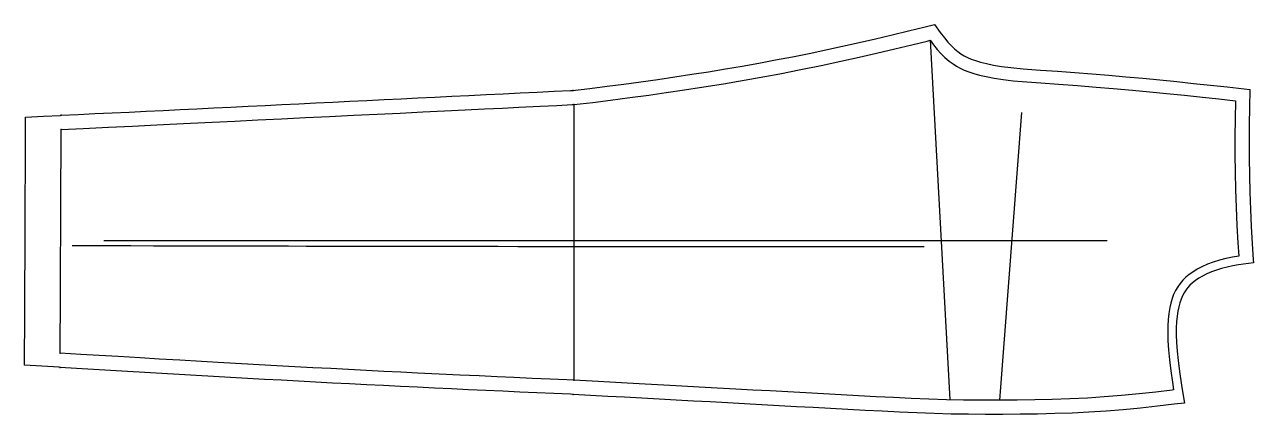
# Model space of a CAD drawing. Extents: x -3412 to -2316, y -857 to -510.
import ezdxf

# ---------------------------------------------------------------- set-up
doc = ezdxf.new("R2010")
doc.units = 0
for name, color, linetype in [('1', 1, 'Continuous'), ('14', 3, 'Continuous'), ('4', 2, 'Continuous'), ('7', 7, 'Continuous'), ('8', 6, 'Continuous')]:
    doc.layers.add(name, color=color, linetype=linetype)

msp = doc.modelspace()

# ---------------------------------------------------------------- linework, layer by layer
at = {"layer": '1'}
msp.add_lwpolyline([(-2922.970276, -839.420319), (-2922.897339, -839.423447), (-2925.266259, -839.320518), (-2940.196807, -838.666794), (-2955.239243, -837.999012), (-2970.408084, -837.31449), (-2985.547149, -836.622717), (-3000.715267, -835.922457), (-3016.076419, -835.205304), (-3031.243741, -834.488833), (-3046.496923, -833.759965), (-3061.663395, -833.026848), (-3076.818759, -832.285515), (-3091.984443, -831.534485), (-3106.989358, -830.781933), (-3122.153999, -830.011258), (-3137.358577, -829.227624), (-3152.52207, -828.434431), (-3167.82521, -827.621247), (-3182.987365, -826.802583), (-3198.07305, -825.975925), (-3213.233931, -825.133832), (-3228.443783, -824.278529), (-3243.603447, -823.416359), (-3259.055419, -822.527963), (-3274.214069, -821.647371), (-3289.522218, -820.749664), (-3304.679956, -819.852958), (-3320.097912, -818.932793), (-3335.254649, -818.019808), (-3350.604107, -817.085267), (-3365.759695, -816.152447), (-3380.18158, -815.259552), (-3380.95175, -815.211891), (-3396.461979, -814.250786), (-3411.923523, -813.29277), (-3411.857717, -797.419215), (-3411.793757, -782.002778), (-3411.730645, -766.789914), (-3411.666732, -751.373471), (-3411.602821, -735.957028), (-3411.540304, -720.887098), (-3411.476322, -705.470651), (-3411.413758, -690.394952), (-3411.349799, -674.978501), (-3411.285932, -659.579738), (-3411.222006, -644.163286), (-3411.158083, -628.746826), (-3411.094818, -613.491211), (-3411.031843, -598.30034), (-3411.006165, -592.100449), (-3395.191344, -591.328872), (-3379.92107, -590.583858), (-3379.249573, -590.551071), (-3364.29765, -589.821609), (-3349.178222, -589.083947), (-3333.907301, -588.338896), (-3318.787884, -587.601239), (-3303.476671, -586.854227), (-3288.357259, -586.116574), (-3273.351775, -585.384479), (-3258.232326, -584.646824), (-3243.08499, -583.907809), (-3227.965588, -583.170155), (-3212.694639, -582.425104), (-3197.575186, -581.687446), (-3182.453579, -580.94969), (-3167.33419, -580.212044), (-3152.34143, -579.480572), (-3137.222062, -578.742918), (-3121.84302, -577.99259), (-3106.723514, -577.254926), (-3091.452535, -576.509875), (-3076.333148, -575.772225), (-3061.288874, -575.038243), (-3046.169503, -574.300594), (-3030.944969, -573.557806), (-3015.82557, -572.820143), (-3000.523722, -572.073585), (-2985.40425, -571.335929), (-2970.12816, -570.59063), (-2955.008776, -569.852978), (-2939.864881, -569.114139), (-2925.137435, -568.395629), (-2922.962341, -568.28949), (-2923.396606, -568.311806), (-2908.02822, -566.500237), (-2892.636387, -564.611488), (-2877.603906, -562.670413), (-2862.583061, -560.639983), (-2847.331573, -558.498468), (-2832.332665, -556.312732), (-2817.09667, -554.006704), (-2802.123354, -551.6518), (-2787.157533, -549.204861), (-2772.215414, -546.659176), (-2757.270552, -544.000108), (-2742.368864, -541.227752), (-2727.246454, -538.285383), (-2712.511162, -535.299782), (-2697.677109, -532.185796), (-2682.862905, -528.978603), (-2668.056186, -525.685669), (-2653.278319, -522.315117), (-2638.507068, -518.862665), (-2623.854895, -515.352758), (-2609.218867, -511.767389), (-2600.677795, -509.64817), (-2595.70848, -516.679998), (-2591.951431, -521.581247), (-2588.846475, -525.277749), (-2585.910481, -528.393654), (-2582.91875, -531.232231), (-2580.019651, -533.661742), (-2577.206952, -535.713349), (-2574.466719, -537.413766), (-2571.46684, -538.969778), (-2568.044442, -540.450992), (-2564.226688, -541.824515), (-2559.758506, -543.152242), (-2554.399834, -544.460094), (-2548.115953, -545.730282), (-2541.102113, -546.888604), (-2532.596726, -548.019372), (-2521.870117, -549.153404), (-2506.317514, -550.212154), (-2490.978031, -551.296439), (-2475.623683, -552.436332), (-2460.628134, -553.606026), (-2445.281395, -554.861267), (-2430.295951, -556.153249), (-2414.929273, -557.555337), (-2399.956603, -558.988597), (-2384.72775, -560.502737), (-2369.766134, -562.046763), (-2354.787484, -563.651166), (-2339.836689, -565.296529), (-2324.639009, -566.992602), (-2319.621735, -567.554665), (-2319.925568, -583.641982), (-2320.178575, -598.654017), (-2320.325526, -613.681338), (-2320.310336, -628.695615), (-2320.113932, -644.027002), (-2319.738896, -659.036827), (-2319.168832, -674.421012), (-2318.436311, -689.655615), (-2317.586599, -704.708568), (-2316.646398, -719.483518), (-2316.468658, -722.070541), (-2329.697545, -723.994985), (-2334.845576, -724.782322), (-2339.799736, -725.828073), (-2344.856745, -727.136333), (-2349.530301, -728.591322), (-2353.983758, -730.229468), (-2358.06687, -731.988465), (-2361.740595, -733.829058), (-2365.081422, -735.769302), (-2368.070196, -737.782108), (-2370.749038, -739.880365), (-2373.048555, -741.983795), (-2375.050495, -744.134438), (-2376.822191, -746.402437), (-2378.348525, -748.770576), (-2379.759636, -751.451271), (-2381.003865, -754.363024), (-2382.115892, -757.609007), (-2383.101915, -761.292245), (-2383.907733, -765.288145), (-2384.549072, -769.763662), (-2384.993463, -774.639421), (-2385.233833, -780.106465), (-2385.245079, -786.14036), (-2384.998517, -793.081975), (-2384.471252, -800.805447), (-2383.637576, -809.250997), (-2382.426351, -818.85049), (-2380.610742, -831.011266), (-2378.19381, -845.809793), (-2377.97699, -847.1035), (-2387.039479, -848.189007), (-2401.870976, -849.897933), (-2417.193731, -851.542465), (-2432.602192, -853.015331), (-2447.624891, -854.231451), (-2463.070824, -855.241298), (-2478.137982, -855.99388), (-2493.606813, -856.548348), (-2509.03468, -856.911709), (-2524.511792, -857.128546), (-2539.997115, -857.239412), (-2555.475636, -857.247541), (-2570.563811, -857.142184), (-2586.040169, -856.884935), (-2601.084318, -856.460674), (-2616.551823, -855.871706), (-2631.861322, -855.182954), (-2647.321148, -854.423969), (-2662.603279, -853.646834), (-2678.060713, -852.840757), (-2693.379474, -852.021001), (-2708.835018, -851.179795), (-2723.891337, -850.35474), (-2739.346464, -849.505974), (-2754.641215, -848.666276), (-2770.096401, -847.817985), (-2785.166018, -846.990572), (-2800.621075, -846.141789), (-2815.7379, -845.311559), (-2831.193002, -844.462705), (-2846.191372, -843.638838), (-2861.646515, -842.789804), (-2876.987803, -841.946977), (-2892.117773, -841.115682), (-2907.425929, -840.274493)], close=True, dxfattribs=at)
at = {"layer": '14'}
msp.add_lwpolyline([(-2922.345886, -826.735458), (-2922.345886, -826.735458), (-2928.508195, -826.468525), (-2943.340458, -825.816017), (-2959.49553, -825.094197), (-2975.848004, -824.353487), (-2990.612789, -823.676527), (-3006.712525, -822.929726), (-3023.998693, -822.117863), (-3042.322869, -821.245711), (-3061.536535, -820.318047), (-3076.44119, -819.588744), (-3091.69998, -818.832919), (-3107.250336, -818.052584), (-3123.029578, -817.249756), (-3138.975064, -816.42645), (-3155.024151, -815.584681), (-3170.894662, -814.738292), (-3186.956997, -813.867263), (-3202.91228, -812.988813), (-3218.680051, -812.108762), (-3234.179776, -811.232933), (-3254.29004, -810.081789), (-3273.589883, -808.962299), (-3291.888534, -807.888262), (-3308.995153, -806.873477), (-3328.411485, -805.709341), (-3345.294489, -804.6863), (-3361.685381, -803.682843), (-3380.128784, -802.538528), (-3380.128784, -802.538528), (-3380.052518, -784.148886), (-3379.984833, -767.828382), (-3379.920245, -752.254353), (-3379.848997, -735.07487), (-3379.773513, -716.87375), (-3379.696213, -698.234781), (-3379.619519, -679.741762), (-3379.54585, -661.978491), (-3379.47763, -645.528749), (-3379.417278, -630.976369), (-3379.356592, -616.343411), (-3379.302368, -603.268776), (-3379.302368, -603.268776), (-3359.66742, -602.310814), (-3337.131857, -601.211336), (-3315.764205, -600.168838), (-3299.706218, -599.385391), (-3282.393171, -598.540712), (-3263.992377, -597.642962), (-3244.671195, -596.700309), (-3224.596967, -595.720915), (-3203.937037, -594.712946), (-3182.858748, -593.684566), (-3161.529463, -592.64394), (-3140.116486, -591.599231), (-3118.787181, -590.558604), (-3097.708891, -589.530223), (-3077.048958, -588.522254), (-3056.974726, -587.54286), (-3037.653539, -586.600207), (-3019.25274, -585.702457), (-3001.939672, -584.857777), (-2985.881678, -584.07433), (-2971.246127, -583.360282), (-2952.325846, -582.437188), (-2937.547331, -581.716164), (-2923.654318, -581.038344), (-2922.343445, -580.974388), (-2922.343445, -580.974388), (-2905.463349, -579.002403), (-2889.62849, -577.032965), (-2872.370672, -574.78093), (-2855.436322, -572.469263), (-2840.047025, -570.280896), (-2823.684786, -567.859962), (-2806.526099, -565.211704), (-2788.74751, -562.341371), (-2770.525513, -559.254205), (-2752.036619, -555.955453), (-2738.563591, -553.434157), (-2720.050957, -549.798061), (-2701.883288, -546.056732), (-2684.367927, -542.307472), (-2667.812164, -538.647571), (-2652.523379, -535.174339), (-2636.281998, -531.389869), (-2620.907517, -527.715796), (-2607.222557, -524.358936), (-2604.581909, -523.697205), (-2601.628015, -527.771383), (-2598.317783, -531.812652), (-2594.751312, -535.704848), (-2591.423492, -538.949252), (-2587.715514, -542.145976), (-2584.189484, -544.78512), (-2581.112135, -546.769934), (-2577.751602, -548.617482), (-2574.255325, -550.251481), (-2570.032836, -551.914599), (-2565.687655, -553.346035), (-2560.614366, -554.739011), (-2554.82966, -556.053012), (-2547.553461, -557.419479), (-2539.578828, -558.655319), (-2530.667477, -559.776226), (-2522.758484, -560.549545), (-2505.971939, -561.685217), (-2490.341246, -562.80251), (-2473.367084, -564.075162), (-2456.688737, -565.390191), (-2441.362567, -566.66308), (-2424.355301, -568.162029), (-2408.918627, -569.604397), (-2393.983502, -571.063262), (-2377.972376, -572.687746), (-2361.925072, -574.373124), (-2347.396885, -575.946822), (-2332.514038, -577.613144), (-2332.837233, -593.695335), (-2333.000522, -609.566081), (-2333.015528, -625.56878), (-2332.863735, -641.337448), (-2332.521356, -656.725798), (-2331.955305, -672.639392), (-2331.206437, -688.727341), (-2330.341451, -704.207424), (-2329.546051, -716.286087), (-2335.033887, -717.079025), (-2341.018284, -718.287134), (-2346.82899, -719.775106), (-2352.404108, -721.520604), (-2357.388013, -723.385701), (-2362.428309, -725.624348), (-2366.580683, -727.797775), (-2370.611725, -730.270382), (-2373.700179, -732.476028), (-2376.626938, -734.893973), (-2379.354663, -737.533481), (-2381.845988, -740.403794), (-2383.971741, -743.371023), (-2385.910441, -746.709175), (-2387.57057, -750.265567), (-2388.969351, -754.017511), (-2390.124006, -757.94232), (-2391.051757, -762.017304), (-2391.918598, -767.287652), (-2392.491449, -772.712886), (-2392.803946, -778.248693), (-2392.882636, -784.975223), (-2392.692978, -791.720595), (-2392.210092, -799.511861), (-2391.390672, -808.462187), (-2390.22373, -818.344508), (-2388.751323, -828.631221), (-2387.615967, -835.456467), (-2388.916638, -835.619118), (-2403.476034, -837.320702), (-2418.279729, -838.889829), (-2434.163694, -840.392814), (-2449.519044, -841.637484), (-2464.50475, -842.608374), (-2480.133321, -843.367165), (-2495.77513, -843.903578), (-2511.425789, -844.253765), (-2527.081062, -844.453878), (-2543.733742, -844.542541), (-2559.385695, -844.530525), (-2575.03357, -844.390551), (-2590.177535, -844.088814), (-2605.81764, -843.588326), (-2621.454194, -842.943676), (-2637.216919, -842.20545), (-2652.847731, -841.431268), (-2668.476431, -840.627547), (-2684.103437, -839.800748), (-2699.729319, -838.95732), (-2715.354494, -838.103724), (-2731.560121, -837.214447), (-2747.140072, -836.359207), (-2762.592346, -835.510869), (-2777.830703, -834.674181), (-2794.406433, -833.763964), (-2810.493309, -832.880499), (-2825.973037, -832.030297), (-2842.158294, -831.141263), (-2858.628819, -830.236479), (-2874.844499, -829.345614), (-2890.124124, -828.5061), (-2905.931206, -827.637527)], close=True, dxfattribs=at)
at = {"layer": '4'}
for p in [(-2922.962341, -568.28949), (-3379.249573, -590.551071), (-2922.343445, -580.974388), (-3379.302368, -603.268776), (-3380.128784, -802.538528), (-3380.18158, -815.259552), (-2922.345886, -826.735458), (-2922.897339, -839.423447)]:
    msp.add_point(p, dxfattribs=at)
at = {"layer": '7'}
msp.add_line((-3341.298828, -702.162857), (-2446.712189, -702.162857), dxfattribs=at)
at = {"layer": '8'}
for points in [[(-2604.581909, -523.697205), (-2587.206116, -844.130859)], [(-2922.343445, -580.974388), (-2922.343445, -598.505137), (-2922.343445, -614.887982), (-2922.343445, -630.35612), (-2922.343445, -647.690896), (-2922.343445, -663.676086), (-2922.343445, -680.38669), (-2922.343445, -697.524549), (-2922.343445, -713.637112), (-2922.343445, -730.749545), (-2922.343445, -747.397694), (-2922.343445, -763.272085), (-2922.343445, -780.40131), (-2922.343445, -795.564571), (-2922.343445, -811.380455), (-2922.343445, -825.447646), (-2922.343445, -826.735458)], [(-2523.27774, -588.179626), (-2542.919617, -844.522476)], [(-3369.555664, -706.611252), (-3351.573189, -706.66167), (-3334.42039, -706.707716), (-3317.106214, -706.752688), (-3296.874021, -706.803531), (-3279.937519, -706.844761), (-3261.609333, -706.888059), (-3241.996478, -706.932896), (-3221.205953, -706.97874), (-3199.344805, -707.025065), (-3176.520034, -707.071339), (-3160.821022, -707.1019), (-3144.773003, -707.132046), (-3128.407687, -707.161621), (-3111.756781, -707.190468), (-3094.851995, -707.21843), (-3077.725035, -707.24535), (-3060.407611, -707.271072), (-3042.931431, -707.295439), (-3025.328204, -707.318294), (-3007.629636, -707.339479), (-2989.867437, -707.358839), (-2972.073316, -707.376215), (-2954.160895, -707.391591), (-2936.406044, -707.404822), (-2918.72776, -707.416122), (-2901.16433, -707.425598), (-2883.754038, -707.433355), (-2866.53517, -707.439497), (-2849.546011, -707.444131), (-2832.824846, -707.447361), (-2816.40996, -707.449293), (-2800.339638, -707.450032), (-2784.652166, -707.449683), (-2769.385828, -707.448352), (-2754.57891, -707.446144), (-2733.313635, -707.441418), (-2713.297471, -707.43531), (-2694.659568, -707.428177), (-2677.529139, -707.420374), (-2662.035396, -707.412256), (-2644.146358, -707.401557), (-2629.702977, -707.391772), (-2615.168501, -707.380652), (-2610.109558, -707.376328)]]:
    msp.add_lwpolyline(points, dxfattribs=at)

doc.saveas('drawing.dxf')
